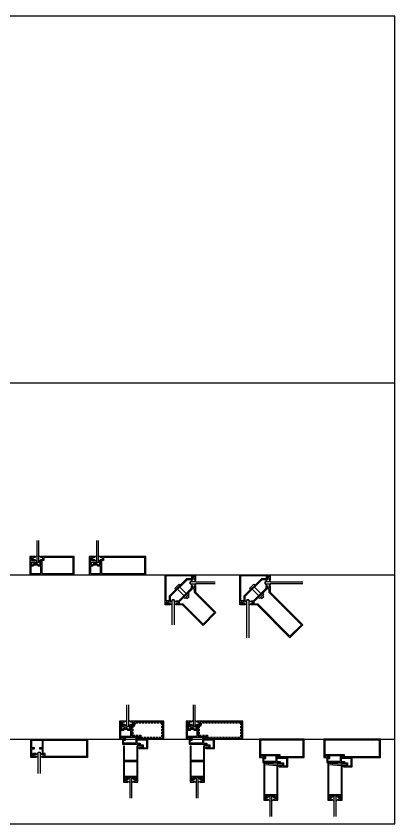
# Model space of a CAD drawing. Header units: inches. Extents: x 0 to 100, y 0 to 100.
# Drawn here: x 53.1 to 100, y 0 to 100 of the extents above; entities that cross this region are included whole.
import ezdxf

# ---------------------------------------------------------------- set-up
doc = ezdxf.new("R2010")
doc.units = ezdxf.units.IN
doc.header["$MEASUREMENT"] = 0
doc.linetypes.add('HIDDEN', pattern=[0.375, 0.25, -0.125])
doc.layers.add('FINE', color=70, linetype='Continuous')
doc.layers.add('MED', color=32, linetype='Continuous')

# ---------------------------------------------------------------- blocks, each defined once
blk = doc.blocks.new('AecDtl_8411CJ2')
at = {"layer": 'FINE', "linetype": 'Continuous'}
for points in [[(0.625, -1.875), (0.625, -1.75), (0.25, -1.75), (0.25, -2.125), (0.125, -2.125), (0.125, -1.1875), (0.4375, -1.1875), (0.4375, -1.0625), (0.125, -1.0625), (0.125, -0.125), (1.375, -0.125), (1.375, -1.0625), (1.0625, -1.0625), (1.0625, -1.1875), (1.375, -1.1875), (1.375, -1.875)], [(0.875, -2.3125), (0.875, -1.625), (1.125, -1.625), (1.125, -2.3125)]]:
    blk.add_lwpolyline(points, dxfattribs=at)
at = {"layer": 'FINE'}
blk.add_lwpolyline([(6.875, -0.125), (6.875, -2.125), (1.75, -2.125), (1.75, -1.75), (1.5, -1.75), (1.5, -0.125)], close=True, dxfattribs=at)
for points in [[(0.625, -2.125), (0.375, -2.125), (0.375, -1.875), (0.625, -1.875), (0.875, -1.6875)], [(1.125, -1.6875), (1.375, -1.875), (1.625, -1.875), (1.625, -2.125), (1.375, -2.125)]]:
    blk.add_lwpolyline(points, dxfattribs=at)
at = {"layer": 'MED', "linetype": 'Continuous'}
blk.add_lwpolyline([(0.875, -4.25), (0.875, -2.3125), (0.625, -2.125), (0.625, -2.25), (0, -2.25), (0, 0), (7, 0), (7, 0), (7, -2.25), (1.375, -2.25), (1.375, -2.125), (1.125, -2.3125), (1.125, -4.25)], dxfattribs=at)
blk = doc.blocks.new('AecDtl_8411DH1')
at = {"layer": 'FINE'}
for p, q in [((0.25, 1.625), (1.25, 1.1875)), ((1.25, 1.625), (0.25, 1.1875))]:
    blk.add_line(p, q, dxfattribs=at)
at = {"layer": 'FINE', "linetype": 'Continuous'}
blk.add_line((2.4375, -1.15625), (2.4375, -1.0625), dxfattribs=at)
at = {"layer": 'FINE'}
for points in [[(0.625, 1.875), (0.625, 1.75), (0.25, 1.75), (0.25, 2.125), (0.125, 2.125), (0.125, 1.1875), (0.25, 1.1875)], [(0.625, 2.125), (0.375, 2.125), (0.375, 1.875), (0.625, 1.875), (0.875, 1.6875)], [(1.125, 1.6875), (1.375, 1.875), (1.625, 1.875), (1.625, 2.125), (1.375, 2.125)], [(0.875, 1.625), (0.25, 1.625), (0.25, 1.1875), (0.5, 1.1875)], [(0.25, 0.375), (0.25, 0.125), (0.125, 0.125), (0.125, 0.375)], [(1.9375, -4.84375), (1.9375, -4.75), (0.8125, -4.75), (0.8125, -4.84375)], [(1, -5.1875), (0.8125, -5.1875), (0.8125, -4.9375), (1, -4.9375), (1.25, -4.75)], [(0.8125, -4.84375), (1, -4.84375), (1, -4.9375)], [(1.5, -5.375), (1.5, -4.75), (1.25, -4.75), (1.25, -5.375)], [(1.5, -4.75), (1.75, -4.9375), (1.9375, -4.9375), (1.9375, -5.1875), (1.75079, -5.1875)], [(1.75, -4.9375), (1.75, -4.84375), (1.9375, -4.84375)]]:
    blk.add_lwpolyline(points, dxfattribs=at)
at = {"layer": 'FINE', "linetype": 'Continuous'}
for points in [[(0.875, 2.3125), (0.875, 1.625), (1.125, 1.625), (1.125, 2.3125)], [(0.25, 0.375), (1.375, 0.375), (1.375, 1.0625), (1, 1.0625), (1, 1.1875), (0.5, 1.1875), (0.5, 1.0625), (0.125, 1.0625), (0.125, 0.375)], [(1, 1.1875), (1.25, 1.1875), (1.25, 1.625), (1.125, 1.625)], [(1.25, 1.1875), (1.375, 1.1875), (1.375, 1.875)], [(0.375, 0), (0.625, 0), (0.625, 0.125), (0.375, 0.125), (0.375, 0.25), (0.75, 0.25)], [(3.5, 0), (2.125, 0), (2.125, 0.125), (2.375, 0.125), (2.375, 0.25), (2, 0.25)], [(2.25, -0.625), (2.4375, -0.625), (2.4375, -0.8125)], [(2.25, -0.875), (2.25, -0.6875), (2.4375, -0.8125), (2.8125, -0.8125), (2.8125, -1.0625), (2.4375, -1.0625), (2.25, -1.1875)]]:
    blk.add_lwpolyline(points, dxfattribs=at)
at = {"layer": 'FINE'}
for points in [[(1.75, 2.125), (1.75, 1.75), (1.5, 1.75), (1.5, 0.375), (2.5, 0.375), (2.5, 0.125), (5.375, 0.125), (5.375, 2.125)], [(2.125, -2.75), (2.125, -4.625), (0.625, -4.625), (0.625, -2.75)], [(0.59375, -4.75), (0.71875, -4.75), (0.71875, -5.1875), (0.59375, -5.1875)], [(2.15625, -4.75), (2.03125, -4.75), (2.03125, -5.1875), (2.15625, -5.1875)]]:
    blk.add_lwpolyline(points, close=True, dxfattribs=at)
at = {"layer": 'FINE', "linetype": 'HIDDEN'}
blk.add_lwpolyline([(1.875, 2), (1.875, 1.625), (1.625, 1.625), (1.625, 0.5), (2.625, 0.5), (2.625, 0.25), (5.25, 0.25), (5.25, 2)], close=True, dxfattribs=at)
at = {"layer": 'FINE', "linetype": 'Continuous'}
for points in [[(0.5, -0.125), (0.75, -0.125), (0.75, 0.25), (2, 0.25), (2, -0.5), (0.5, -0.5)], [(2.125, -0.125), (2.125, -0.5), (2.5625, -0.5), (2.5625, -0.6875), (2.9375, -0.6875), (2.9375, -1.0625), (3.375, -1.0625), (3.375, -0.125)]]:
    blk.add_lwpolyline(points, close=True, dxfattribs=at)
at = {"layer": 'MED', "linetype": 'Continuous'}
for points in [[(0.875, 4.25), (0.875, 2.3125), (0.625, 2.125), (0.625, 2.25), (0, 2.25), (0, 0), (0.375, 0), (0.375, -0.625), (2.25, -0.625)], [(2.4375, -1.15625), (3.5, -1.15625), (3.5, 0), (5.5, 0), (5.5, 2.25), (1.375, 2.25), (1.375, 2.125), (1.125, 2.3125), (1.125, 4.25)]]:
    blk.add_lwpolyline(points, dxfattribs=at)
at = {"layer": 'MED'}
blk.add_lwpolyline([(1.5, -7.3125), (1.5, -5.375), (1.75079, -5.1875), (1.75079, -5.3125), (2.25, -5.3125), (2.25, -0.875), (2.125, -0.875), (2.125, -2.625), (0.625, -2.625), (0.625, -0.875), (0.5, -0.875), (0.5, -5.3125), (1, -5.3125), (1, -5.1875), (1.25, -5.375), (1.25, -7.3125)], dxfattribs=at)
blk = doc.blocks.new('AecDtl_8411DH2')
at = {"layer": 'FINE'}
for p, q in [((0.25, 1.625), (1.25, 1.1875)), ((1.25, 1.625), (0.25, 1.1875))]:
    blk.add_line(p, q, dxfattribs=at)
at = {"layer": 'FINE', "linetype": 'Continuous'}
blk.add_line((2.4375, -1.15625), (2.4375, -1.0625), dxfattribs=at)
at = {"layer": 'FINE'}
for points in [[(0.625, 1.875), (0.625, 1.75), (0.25, 1.75), (0.25, 2.125), (0.125, 2.125), (0.125, 1.1875), (0.25, 1.1875)], [(0.625, 2.125), (0.375, 2.125), (0.375, 1.875), (0.625, 1.875), (0.875, 1.6875)], [(1.125, 1.6875), (1.375, 1.875), (1.625, 1.875), (1.625, 2.125), (1.375, 2.125)], [(0.875, 1.625), (0.25, 1.625), (0.25, 1.1875), (0.5, 1.1875)], [(0.25, 0.375), (0.25, 0.125), (0.125, 0.125), (0.125, 0.375)], [(1, -5.1875), (0.8125, -5.1875), (0.8125, -4.9375), (1, -4.9375), (1.25, -4.75)], [(1.25, -4.75), (0.8125, -4.75), (0.8125, -4.84375)], [(0.8125, -4.84375), (1, -4.84375), (1, -4.9375)], [(1.5, -5.375), (1.5, -4.75), (1.25, -4.75), (1.25, -5.375)], [(1.5, -4.75), (1.75, -4.9375), (1.9375, -4.9375), (1.9375, -5.1875), (1.75079, -5.1875)], [(1.9375, -4.84375), (1.9375, -4.75), (1.5, -4.75)], [(1.75, -4.9375), (1.75, -4.84375), (1.9375, -4.84375)]]:
    blk.add_lwpolyline(points, dxfattribs=at)
at = {"layer": 'FINE', "linetype": 'Continuous'}
for points in [[(0.875, 2.3125), (0.875, 1.625), (1.125, 1.625), (1.125, 2.3125)], [(0.25, 0.375), (1.375, 0.375), (1.375, 1.0625), (1, 1.0625), (1, 1.1875), (0.5, 1.1875), (0.5, 1.0625), (0.125, 1.0625), (0.125, 0.375)], [(1, 1.1875), (1.25, 1.1875), (1.25, 1.625), (1.125, 1.625)], [(1.25, 1.1875), (1.375, 1.1875), (1.375, 1.875)], [(0.375, 0), (0.625, 0), (0.625, 0.125), (0.375, 0.125), (0.375, 0.25), (0.75, 0.25)], [(3.5, 0), (2.125, 0), (2.125, 0.125), (2.375, 0.125), (2.375, 0.25), (2, 0.25)], [(2.25, -0.625), (2.4375, -0.625), (2.4375, -0.8125)], [(2.25, -0.875), (2.25, -0.6875), (2.4375, -0.8125), (2.8125, -0.8125), (2.8125, -1.0625), (2.4375, -1.0625), (2.25, -1.1875)]]:
    blk.add_lwpolyline(points, dxfattribs=at)
at = {"layer": 'FINE'}
for points in [[(1.75, 2.125), (1.75, 1.75), (1.5, 1.75), (1.5, 0.375), (2.5, 0.375), (2.5, 0.125), (6.875, 0.125), (6.875, 2.125)], [(2.125, -2.75), (2.125, -4.625), (0.625, -4.625), (0.625, -2.75)], [(0.59375, -4.75), (0.71875, -4.75), (0.71875, -5.1875), (0.59375, -5.1875)], [(2.15625, -4.75), (2.03125, -4.75), (2.03125, -5.1875), (2.15625, -5.1875)]]:
    blk.add_lwpolyline(points, close=True, dxfattribs=at)
at = {"layer": 'FINE', "linetype": 'HIDDEN'}
blk.add_lwpolyline([(1.875, 2), (1.875, 1.625), (1.625, 1.625), (1.625, 0.5), (2.625, 0.5), (2.625, 0.25), (6.75, 0.25), (6.75, 2)], close=True, dxfattribs=at)
at = {"layer": 'FINE', "linetype": 'Continuous'}
for points in [[(0.5, -0.125), (0.75, -0.125), (0.75, 0.25), (2, 0.25), (2, -0.5), (0.5, -0.5)], [(2.125, -0.125), (2.125, -0.5), (2.5625, -0.5), (2.5625, -0.6875), (2.9375, -0.6875), (2.9375, -1.0625), (3.375, -1.0625), (3.375, -0.125)]]:
    blk.add_lwpolyline(points, close=True, dxfattribs=at)
at = {"layer": 'MED', "linetype": 'Continuous'}
for points in [[(0.875, 4.25), (0.875, 2.3125), (0.625, 2.125), (0.625, 2.25), (0, 2.25), (0, 0), (0.375, 0), (0.375, -0.625), (2.25, -0.625)], [(2.4375, -1.15625), (3.5, -1.15625), (3.5, 0), (7, 0), (7, 2.25), (1.375, 2.25), (1.375, 2.125), (1.125, 2.3125), (1.125, 4.25)]]:
    blk.add_lwpolyline(points, dxfattribs=at)
at = {"layer": 'MED'}
blk.add_lwpolyline([(1.5, -7.3125), (1.5, -5.375), (1.75079, -5.1875), (1.75079, -5.3125), (2.25, -5.3125), (2.25, -0.875), (2.125, -0.875), (2.125, -2.625), (0.625, -2.625), (0.625, -0.875), (0.5, -0.875), (0.5, -5.3125), (1, -5.3125), (1, -5.1875), (1.25, -5.375), (1.25, -7.3125)], dxfattribs=at)
blk = doc.blocks.new('AecDtl_8411EJ1')
at = {"layer": 'FINE', "linetype": 'Continuous'}
blk.add_line((2.4375, -3.40625), (2.4375, -3.3125), dxfattribs=at)
for points in [[(0.25, -1.875), (2.5, -1.875), (2.5, -2.125), (5.375, -2.125), (5.375, -0.125), (0.125, -0.125), (0.125, -1.875)], [(0.375, -2.25), (0.625, -2.25), (0.625, -2.125), (0.375, -2.125), (0.375, -2), (0.75, -2)], [(3.5, -2.25), (2.125, -2.25), (2.125, -2.125), (2.375, -2.125), (2.375, -2), (2, -2)], [(2.25, -2.875), (2.4375, -2.875), (2.4375, -3.0625)], [(2.25, -3.125), (2.25, -2.9375), (2.4375, -3.0625), (2.8125, -3.0625), (2.8125, -3.3125), (2.4375, -3.3125), (2.25, -3.4375)]]:
    blk.add_lwpolyline(points, dxfattribs=at)
at = {"layer": 'FINE'}
for points in [[(0.25, -1.875), (0.25, -2.125), (0.125, -2.125), (0.125, -1.875)], [(1.9375, -7.09375), (1.9375, -7), (0.8125, -7), (0.8125, -7.09375)], [(1, -7.4375), (0.8125, -7.4375), (0.8125, -7.1875), (1, -7.1875), (1.25, -7)], [(1.5, -7.625), (1.5, -7), (1.25, -7), (1.25, -7.625)], [(1.5, -7), (1.75, -7.1875), (1.9375, -7.1875), (1.9375, -7.4375), (1.75079, -7.4375)], [(0.8125, -7.09375), (1, -7.09375), (1, -7.1875)], [(1.75, -7.1875), (1.75, -7.09375), (1.9375, -7.09375)]]:
    blk.add_lwpolyline(points, dxfattribs=at)
at = {"layer": 'FINE', "linetype": 'Continuous'}
for points in [[(2, -2.75), (0.5, -2.75), (0.5, -2.375), (0.75, -2.375), (0.75, -2), (2, -2)], [(2.125, -2.375), (2.125, -2.75), (2.5625, -2.75), (2.5625, -2.9375), (2.9375, -2.9375), (2.9375, -3.3125), (3.375, -3.3125), (3.375, -2.375)]]:
    blk.add_lwpolyline(points, close=True, dxfattribs=at)
at = {"layer": 'FINE'}
for points in [[(2.125, -3.25), (2.125, -6.875), (0.625, -6.875), (0.625, -3.125)], [(0.59375, -7), (0.71875, -7), (0.71875, -7.4375), (0.59375, -7.4375)], [(2.15625, -7), (2.03125, -7), (2.03125, -7.4375), (2.15625, -7.4375)]]:
    blk.add_lwpolyline(points, close=True, dxfattribs=at)
at = {"layer": 'MED', "linetype": 'Continuous'}
blk.add_line((5.5, 0), (5.5, 0), dxfattribs=at)
blk.add_lwpolyline([(2.4375, -3.40625), (3.5, -3.40625), (3.5, -2.25), (5.5, -2.25), (5.5, 0), (1, 0), (0, 0), (0, -2.25), (0.375, -2.25), (0.375, -2.875), (2.25, -2.875)], dxfattribs=at)
at = {"layer": 'MED'}
blk.add_lwpolyline([(1.5, -9.5625), (1.5, -7.625), (1.75079, -7.4375), (1.75079, -7.5625), (2.25, -7.5625), (2.25, -3.125), (0.5, -3), (0.5, -7.5625), (1, -7.5625), (1, -7.4375), (1.25, -7.625), (1.25, -9.5625)], dxfattribs=at)
blk = doc.blocks.new('AecDtl_8411EJ2')
at = {"layer": 'FINE', "linetype": 'Continuous'}
blk.add_line((2.4375, -3.40625), (2.4375, -3.3125), dxfattribs=at)
for points in [[(0.25, -1.875), (2.5, -1.875), (2.5, -2.125), (6.875, -2.125), (6.875, -0.125), (0.125, -0.125), (0.125, -1.875)], [(0.375, -2.25), (0.625, -2.25), (0.625, -2.125), (0.375, -2.125), (0.375, -2), (0.75, -2)], [(3.5, -2.25), (2.125, -2.25), (2.125, -2.125), (2.375, -2.125), (2.375, -2), (2, -2)], [(2.25, -2.875), (2.4375, -2.875), (2.4375, -3.0625)], [(2.25, -3.125), (2.25, -2.9375), (2.4375, -3.0625), (2.8125, -3.0625), (2.8125, -3.3125), (2.4375, -3.3125), (2.25, -3.4375)]]:
    blk.add_lwpolyline(points, dxfattribs=at)
at = {"layer": 'FINE'}
for points in [[(0.25, -1.875), (0.25, -2.125), (0.125, -2.125), (0.125, -1.875)], [(1.9375, -7.09375), (1.9375, -7), (0.8125, -7), (0.8125, -7.09375)], [(1, -7.4375), (0.8125, -7.4375), (0.8125, -7.1875), (1, -7.1875), (1.25, -7)], [(1.5, -7.625), (1.5, -7), (1.25, -7), (1.25, -7.625)], [(1.5, -7), (1.75, -7.1875), (1.9375, -7.1875), (1.9375, -7.4375), (1.75079, -7.4375)], [(0.8125, -7.09375), (1, -7.09375), (1, -7.1875)], [(1.75, -7.1875), (1.75, -7.09375), (1.9375, -7.09375)]]:
    blk.add_lwpolyline(points, dxfattribs=at)
at = {"layer": 'FINE', "linetype": 'Continuous'}
for points in [[(2, -2.75), (0.5, -2.75), (0.5, -2.375), (0.75, -2.375), (0.75, -2), (2, -2)], [(2.125, -2.375), (2.125, -2.75), (2.5625, -2.75), (2.5625, -2.9375), (2.9375, -2.9375), (2.9375, -3.3125), (3.375, -3.3125), (3.375, -2.375)]]:
    blk.add_lwpolyline(points, close=True, dxfattribs=at)
at = {"layer": 'FINE'}
for points in [[(2.125, -3.25), (2.125, -6.875), (0.625, -6.875), (0.625, -3.125)], [(0.59375, -7), (0.71875, -7), (0.71875, -7.4375), (0.59375, -7.4375)], [(2.15625, -7), (2.03125, -7), (2.03125, -7.4375), (2.15625, -7.4375)]]:
    blk.add_lwpolyline(points, close=True, dxfattribs=at)
at = {"layer": 'MED', "linetype": 'Continuous'}
blk.add_line((6, -0.375), (6, -0.375), dxfattribs=at)
blk.add_lwpolyline([(2.4375, -3.40625), (3.5, -3.40625), (3.5, -2.25), (7, -2.25), (7, 0), (1, 0), (0, 0), (0, -2.25), (0.375, -2.25), (0.375, -2.875), (2.25, -2.875)], dxfattribs=at)
at = {"layer": 'MED'}
blk.add_lwpolyline([(1.5, -9.5625), (1.5, -7.625), (1.75079, -7.4375), (1.75079, -7.5625), (2.25, -7.5625), (2.25, -3.125), (0.5, -3), (0.5, -7.5625), (1, -7.5625), (1, -7.4375), (1.25, -7.625), (1.25, -9.5625)], dxfattribs=at)
blk = doc.blocks.new('AecDtl_8411LS1')
at = {"layer": 'FINE', "linetype": 'Continuous'}
for p, q in [((0.25, 1.5625), (1.25, 1.1875)), ((1.25, 1.5625), (0.25, 1.1875))]:
    blk.add_line(p, q, dxfattribs=at)
at = {"layer": 'FINE'}
for points in [[(0.25, 1.1875), (0.125, 1.1875), (0.125, 1.75), (0.125, 2.125), (0.25, 2.125)], [(0.25, 2.125), (0.25, 1.75), (0.625, 1.75), (0.625, 1.875)], [(0.625, 2.125), (0.375, 2.125), (0.375, 1.875), (0.625, 1.875), (0.875, 1.6875)], [(1.125, 1.6875), (1.375, 1.875), (1.625, 1.875), (1.625, 2.125), (1.375, 2.125)]]:
    blk.add_lwpolyline(points, dxfattribs=at)
at = {"layer": 'FINE', "linetype": 'Continuous'}
for points in [[(0.875, 2.3125), (0.875, 1.5625), (1.125, 1.5625), (1.125, 2.3125)], [(0.4375, 1.1875), (0.4375, 1.0625), (0.125, 1.0625), (0.125, 0.125), (1.375, 0.125), (1.375, 1.0625), (1.0625, 1.0625), (1.0625, 1.1875)], [(0.25, 1.1875), (0.25, 1.5625), (1.25, 1.5625), (1.25, 1.1875), (0.25, 1.1875)], [(1.25, 1.1875), (1.375, 1.1875), (1.375, 1.875)]]:
    blk.add_lwpolyline(points, dxfattribs=at)
at = {"layer": 'FINE'}
blk.add_lwpolyline([(5.375, 0.125), (5.375, 2.125), (1.75, 2.125), (1.75, 1.75), (1.5, 1.75), (1.5, 0.125)], close=True, dxfattribs=at)
at = {"layer": 'MED', "linetype": 'Continuous'}
blk.add_lwpolyline([(0.875, 4.25), (0.875, 2.3125), (0.625, 2.125), (0.625, 2.25), (0, 2.25), (0, 0), (1, 0), (5.5, 0), (5.5, 0), (5.5, 2.25), (1.375, 2.25), (1.375, 2.125), (1.125, 2.3125), (1.125, 4.25)], dxfattribs=at)
blk = doc.blocks.new('AecDtl_8411LS2')
at = {"layer": 'FINE', "linetype": 'Continuous'}
for p, q in [((0.25, 1.5625), (1.25, 1.1875)), ((1.25, 1.5625), (0.25, 1.1875))]:
    blk.add_line(p, q, dxfattribs=at)
at = {"layer": 'FINE'}
for points in [[(0.25, 1.1875), (0.125, 1.1875), (0.125, 1.75), (0.125, 2.125), (0.25, 2.125)], [(0.25, 2.125), (0.25, 1.75), (0.625, 1.75), (0.625, 1.875)], [(0.625, 2.125), (0.375, 2.125), (0.375, 1.875), (0.625, 1.875), (0.875, 1.6875)], [(1.125, 1.6875), (1.375, 1.875), (1.625, 1.875), (1.625, 2.125), (1.375, 2.125)]]:
    blk.add_lwpolyline(points, dxfattribs=at)
at = {"layer": 'FINE', "linetype": 'Continuous'}
for points in [[(0.875, 2.3125), (0.875, 1.5625), (1.125, 1.5625), (1.125, 2.3125)], [(0.4375, 1.1875), (0.4375, 1.0625), (0.125, 1.0625), (0.125, 0.125), (1.375, 0.125), (1.375, 1.0625), (1.0625, 1.0625), (1.0625, 1.1875)], [(0.25, 1.1875), (0.25, 1.5625), (1.25, 1.5625), (1.25, 1.1875), (0.25, 1.1875)], [(1.25, 1.1875), (1.375, 1.1875), (1.375, 1.875)]]:
    blk.add_lwpolyline(points, dxfattribs=at)
at = {"layer": 'FINE'}
blk.add_lwpolyline([(6.875, 0.125), (6.875, 2.125), (1.75, 2.125), (1.75, 1.75), (1.5, 1.75), (1.5, 0.125)], close=True, dxfattribs=at)
at = {"layer": 'MED', "linetype": 'Continuous'}
blk.add_lwpolyline([(0.875, 4.25), (0.875, 2.3125), (0.625, 2.125), (0.625, 2.25), (0, 2.25), (0, 0), (1, 0), (7, 0), (7, 0), (7, 2.25), (1.375, 2.25), (1.375, 2.125), (1.125, 2.3125), (1.125, 4.25)], dxfattribs=at)
blk = doc.blocks.new('AecDtl_8411NC1')
at = {"layer": 'FINE', "linetype": 'Continuous'}
for p, q in [((3.81, -0.88), (3.19, -0.88)), ((1.54, -1.81), (2.34, -2.61)), ((1.81, -1.54), (2.6, -2.34)), ((3.19, -1.13), (3.81, -1.13)), ((0.88, -3.81), (0.88, -3.19)), ((1.12, -3.19), (1.12, -3.81))]:
    blk.add_line(p, q, dxfattribs=at)
at = {"layer": 'FINE'}
blk.add_line((3.38, -0.25), (3.38, -0.25), dxfattribs=at)
at = {"layer": 'FINE', "linetype": 'Continuous'}
for points in [[(2.66, -0.5), (0.5, -2.66), (0.5, -3.25), (0.12, -3.25), (0.12, -0.12), (3.25, -0.12), (3.25, -0.5)], [(1.12, -3.19), (1.38, -3.38), (1.38, -3.25), (1.7, -3.25), (3.25, -1.69), (3.25, -1.38), (3.38, -1.38), (3.19, -1.13), (3.12, -1.13), (3.12, -0.88), (3.12, -1.13), (3.12, -0.88), (3.19, -0.88), (3.38, -0.63), (3.25, -0.63), (2.72, -0.63), (0.62, -2.72), (0.62, -3.25), (0.62, -3.38), (0.88, -3.19), (0.88, -3.12), (1.12, -3.12), (0.88, -3.12), (1.12, -3.12)], [(3.62, -0.25), (3.38, -0.25), (3.38, -0.12), (3.62, -0.12)], [(6.12, -4.7), (3.62, -2.21), (3.62, -1.75), (3.38, -1.75), (1.75, -3.38), (1.75, -3.62), (2.21, -3.62), (4.7, -6.12)], [(0.25, -3.62), (0.12, -3.62), (0.12, -3.38), (0.25, -3.38), (0.25, -3.38)]]:
    blk.add_lwpolyline(points, close=True, dxfattribs=at)
at = {"layer": 'FINE'}
for points in [[(3.62, -0.63), (3.62, -0.38), (3.38, -0.38), (3.38, -0.63)], [(3.38, -1.38), (3.38, -1.62), (3.62, -1.62), (3.62, -1.38)], [(0.62, -3.62), (0.38, -3.62), (0.38, -3.38), (0.62, -3.38)], [(1.38, -3.38), (1.62, -3.38), (1.62, -3.62), (1.38, -3.62)]]:
    blk.add_lwpolyline(points, dxfattribs=at)
at = {"layer": 'FINE', "linetype": 'Continuous'}
for points in [[(1.32, -1.85), (1.19, -1.72), (1.72, -1.19), (1.85, -1.32)], [(2.3, -2.83), (2.43, -2.96), (2.96, -2.43), (2.83, -2.3)], [(2.56, -2.83), (2.7, -2.96), (2.96, -2.7), (2.83, -2.56)]]:
    blk.add_lwpolyline(points, dxfattribs=at)
at = {"layer": 'MED', "linetype": 'Continuous'}
for points in [[(0.88, -6.19), (0.88, -3.81), (0.62, -3.62), (0.62, -3.75), (0, -3.75), (0, 0), (3.75, 0), (3.75, -0.63), (3.62, -0.63), (3.81, -0.88), (6.19, -0.88)], [(6.19, -1.13), (3.81, -1.13), (3.62, -1.38), (3.75, -1.38), (3.75, -2.16), (6.3, -4.7), (4.7, -6.3), (2.16, -3.75), (1.38, -3.75), (1.38, -3.62), (1.12, -3.81), (1.12, -6.19)]]:
    blk.add_lwpolyline(points, dxfattribs=at)
blk = doc.blocks.new('AecDtl_8411NC2')
at = {"layer": 'FINE', "linetype": 'Continuous'}
for p, q in [((3.81, -0.88), (3.19, -0.88)), ((1.54, -1.81), (2.34, -2.61)), ((1.81, -1.54), (2.6, -2.34)), ((3.19, -1.13), (3.81, -1.13)), ((0.88, -3.81), (0.88, -3.19)), ((1.12, -3.19), (1.12, -3.81))]:
    blk.add_line(p, q, dxfattribs=at)
at = {"layer": 'FINE'}
blk.add_line((3.38, -0.25), (3.38, -0.25), dxfattribs=at)
at = {"layer": 'FINE', "linetype": 'Continuous'}
for points in [[(2.66, -0.5), (0.5, -2.66), (0.5, -3.25), (0.12, -3.25), (0.12, -0.12), (3.25, -0.12), (3.25, -0.5)], [(1.12, -3.19), (1.38, -3.38), (1.38, -3.25), (1.7, -3.25), (3.25, -1.69), (3.25, -1.38), (3.38, -1.38), (3.19, -1.13), (3.12, -1.13), (3.12, -0.88), (3.12, -1.13), (3.12, -0.88), (3.19, -0.88), (3.38, -0.63), (3.25, -0.63), (2.72, -0.63), (0.62, -2.72), (0.62, -3.25), (0.62, -3.38), (0.88, -3.19), (0.88, -3.12), (1.12, -3.12), (0.88, -3.12), (1.12, -3.12)], [(3.62, -0.25), (3.38, -0.25), (3.38, -0.12), (3.62, -0.12)], [(7.62, -6.2), (3.62, -2.21), (3.62, -1.75), (3.38, -1.75), (1.75, -3.38), (1.75, -3.62), (2.21, -3.62), (6.2, -7.62)], [(0.25, -3.62), (0.12, -3.62), (0.12, -3.38), (0.25, -3.38), (0.25, -3.38)]]:
    blk.add_lwpolyline(points, close=True, dxfattribs=at)
at = {"layer": 'FINE'}
for points in [[(3.62, -0.63), (3.62, -0.38), (3.38, -0.38), (3.38, -0.63)], [(3.38, -1.38), (3.38, -1.62), (3.62, -1.62), (3.62, -1.38)], [(0.62, -3.62), (0.38, -3.62), (0.38, -3.38), (0.62, -3.38)], [(1.38, -3.38), (1.62, -3.38), (1.62, -3.62), (1.38, -3.62)]]:
    blk.add_lwpolyline(points, dxfattribs=at)
at = {"layer": 'FINE', "linetype": 'Continuous'}
for points in [[(1.32, -1.85), (1.19, -1.72), (1.72, -1.19), (1.85, -1.32)], [(2.3, -2.83), (2.43, -2.96), (2.96, -2.43), (2.83, -2.3)], [(2.56, -2.83), (2.7, -2.96), (2.96, -2.7), (2.83, -2.56)]]:
    blk.add_lwpolyline(points, dxfattribs=at)
at = {"layer": 'MED', "linetype": 'Continuous'}
for points in [[(0.88, -7.81), (0.88, -3.81), (0.62, -3.62), (0.62, -3.75), (0, -3.75), (0, 0), (3.75, 0), (3.75, -0.63), (3.62, -0.63), (3.81, -0.88), (7.81, -0.88)], [(7.81, -1.13), (3.81, -1.13), (3.62, -1.38), (3.75, -1.38), (3.75, -2.16), (7.8, -6.2), (6.2, -7.8), (2.16, -3.75), (1.38, -3.75), (1.38, -3.62), (1.12, -3.81), (1.12, -7.81)]]:
    blk.add_lwpolyline(points, dxfattribs=at)

msp = doc.modelspace()

# ---------------------------------------------------------------- linework, layer by layer
for p, q in [((0, 54.6), (100, 54.6)), ((0, 30.85), (100, 30.85)), ((0, 10.48), (100, 10.48))]:
    msp.add_line(p, q)
msp.add_lwpolyline([(0, 0), (100, 0), (100, 100), (0, 100)], close=True)

# ---------------------------------------------------------------- block references
for name, p in [('AecDtl_8411LS1', (54.77, 30.85)), ('AecDtl_8411LS2', (62.15, 30.85)), ('AecDtl_8411NC1', (71.54, 30.85)), ('AecDtl_8411NC2', (80.8, 30.85)), ('AecDtl_8411DH1', (65.9, 10.48)), ('AecDtl_8411DH2', (74.15, 10.48)), ('AecDtl_8411CJ2', (54.92, 10.48)), ('AecDtl_8411EJ1', (83.25, 10.48)), ('AecDtl_8411EJ2', (91.21, 10.48))]:
    msp.add_blockref(name, p)

doc.saveas('drawing.dxf')
